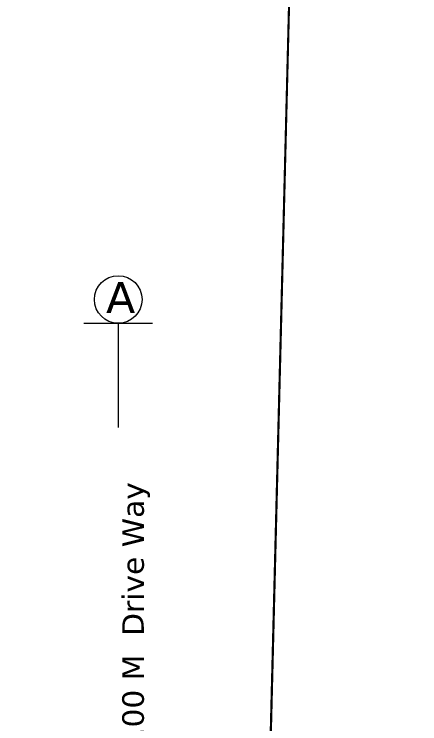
# Model space of a CAD drawing. Header units: metres. Extents: x 1161 to 1456, y 119 to 208.
# Drawn here: x 1328.51 to 1333.2, y 137.16 to 145.36 of the extents above; entities that cross this region are included whole.
import ezdxf

# ---------------------------------------------------------------- set-up
doc = ezdxf.new("R2010")
doc.units = ezdxf.units.M
doc.header["$MEASUREMENT"] = 0
doc.header["$PDMODE"] = 1
doc.header["$PDSIZE"] = -5
doc.layers.add('DIM', color=6, linetype='Continuous', lineweight=15)
doc.layers.add('HAT', color=9, linetype='Continuous', lineweight=15)
doc.layers.add('TEXT', color=7, linetype='Continuous')
doc.styles.get("Standard").update_dxf_attribs({"font": 'verdana.ttf'})
doc.dimstyles.new('app', dxfattribs={"dimtxt": 0.23, "dimasz": 0.1, "dimexe": 0.18, "dimexo": 0.0625, "dimgap": 0.09, "dimtad": 0, "dimzin": 0, "dimdsep": 46, "dimtxsty": 'Standard', "dimblk": 'OBLIQUE', "dimcen": 0.09, "dimse1": 1, "dimse2": 1, "dimclrd": 8, "dimclre": 8, "dimclrt": 6, "dimadec": 0, "dimazin": 0, "dimtfac": 1, "dimtofl": 0, "dimtmove": 0, "dimatfit": 3, "dimfxl": 0, "dimtolj": 1, "dimtzin": 0, "dimarcsym": 0})

# ---------------------------------------------------------------- blocks, each defined once
blk = doc.blocks.new('*D57')
at = {"layer": 'DEFPOINTS', "color": 0}
for p in [(1332.1292, 162.9266), (1331.3257, 130.9367), (1332.4481, 130.9085)]:
    blk.add_point(p, dxfattribs=at)
at = {"color": 6, "insert": (1332.8499, 146.9035), "char_height": 0.5, "attachment_point": 5, "rotation": 88.56112}
blk.add_mtext('\\A1;32.00', dxfattribs=at)
blk = doc.blocks.new('_Oblique')
at = {"layer": 'HAT', "color": 0, "linetype": 'Continuous', "lineweight": -2}
blk.add_line((-0.5, -0.5), (0.5, 0.5), dxfattribs=at)
blk = doc.blocks.new('A$C1343161E')
at = {"layer": 'DIM'}
for p, q in [((-0.3953, 0), (0.3953, 0)), ((0, 0), (0, -1.2046))]:
    blk.add_line(p, q, dxfattribs=at)
blk.add_circle((0, 0.275), 0.275, dxfattribs=at)
at = {"layer": 'TEXT'}
blk.add_text('A', height=0.3588, dxfattribs=at).set_placement((-0.1403, 0.1194))

msp = doc.modelspace()

# ---------------------------------------------------------------- linework, layer by layer
msp.add_line((1331.3257, 130.9367), (1332.1292, 162.9266))
msp.add_lwpolyline([(1317.7292, 130.6266), (1331.3257, 130.9367), (1332.1292, 162.9266), (1317.7292, 162.9266)], close=True)

# ---------------------------------------------------------------- block references
msp.add_blockref('A$C1343161E', (1329.7149, 141.7905))

# ---------------------------------------------------------------- texts
msp.add_text('3.00 M  Drive Way', height=0.25, rotation=90).set_placement((1330.0112, 136.7921))

# ---------------------------------------------------------------- dimensions: what is measured, and where the dimension line sits
dim = msp.add_aligned_dim(p1=(1332.1292, 162.9266), p2=(1331.3257, 130.9367), distance=1.1228, dimstyle='app', override={"dimtxt": 0.5, "dimsd1": 1, "dimsd2": 1})
dim.commit()
dim.dimension.update_dxf_attribs({"geometry": '*D57', "text_midpoint": (1332.8499, 146.9035)})

doc.saveas('drawing.dxf')
